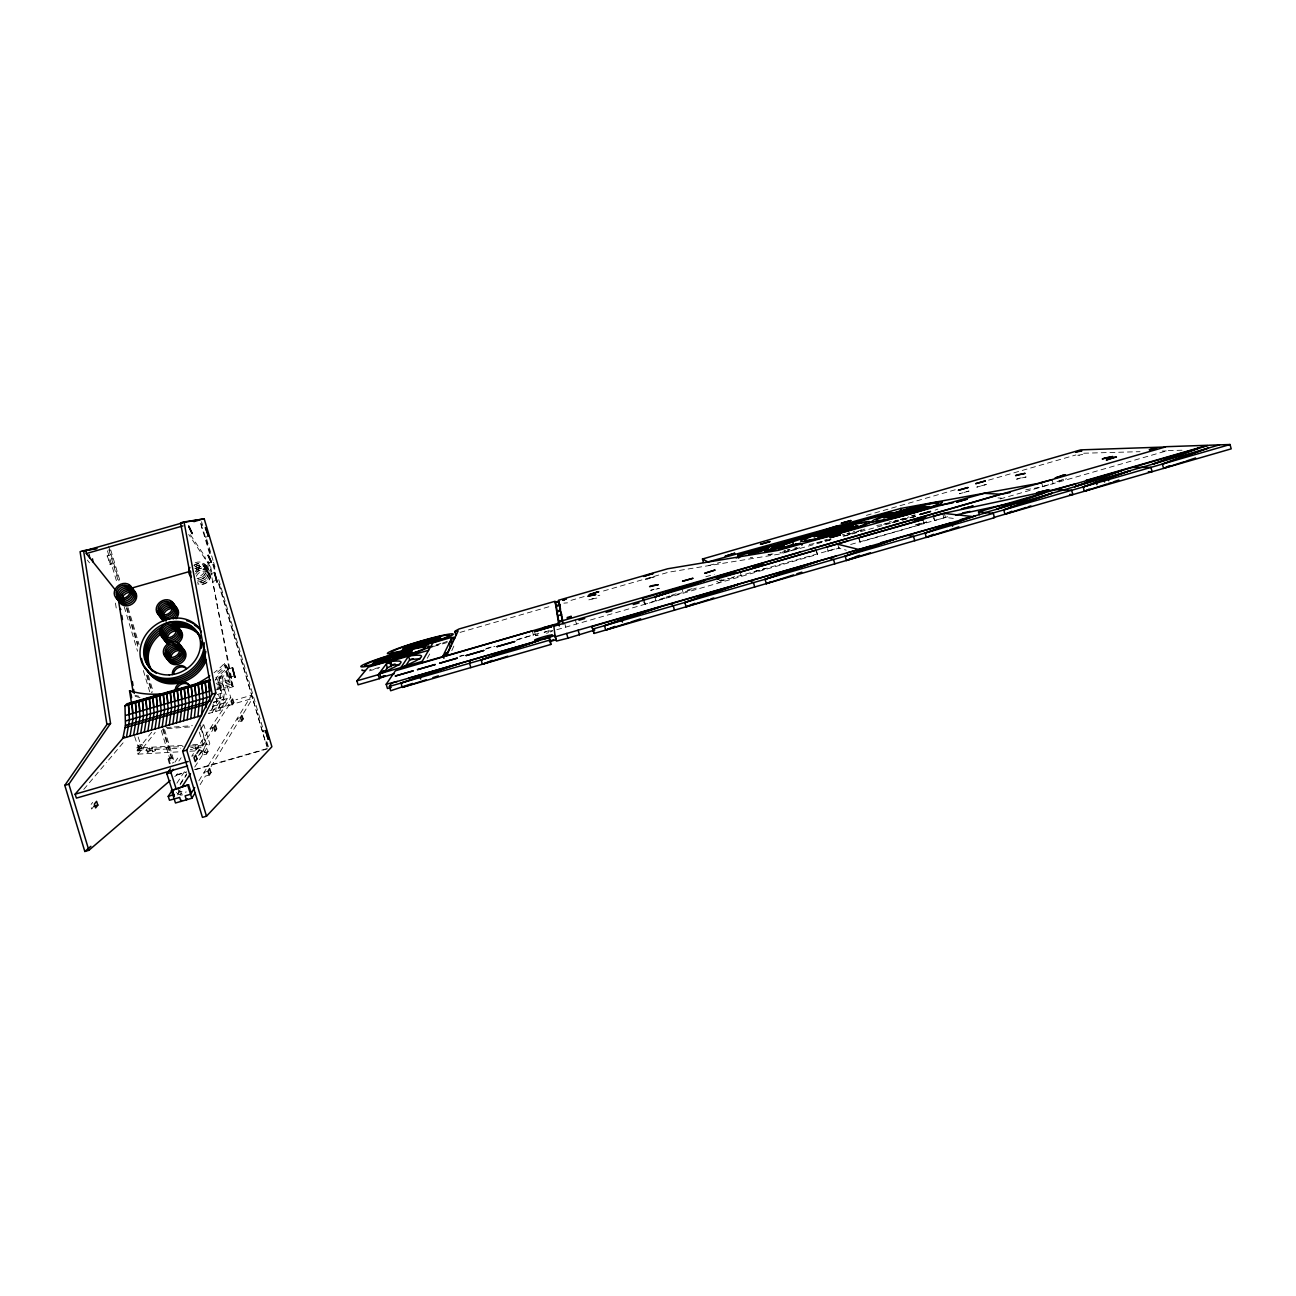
<?xml version="1.0" encoding="UTF-8"?>
<svg xmlns="http://www.w3.org/2000/svg" width="1296" height="1296" viewBox="0 0 1296 1296"><rect width="100%" height="100%" fill="white"/><g stroke="black" fill="none" stroke-linecap="round" stroke-linejoin="round"><path stroke-width="0.75" stroke-dasharray="5 3.75" d="M516.164 640.224L533.498 634.846M215.8 697.864L216.95 701.476L208.591 713.529L222.863 709.414L224.273 692.501L222.604 677.695L223.949 675.848L230.785 697.475L191.727 756.232L195.712 755.066M223.949 675.848L217.015 677.84L223.868 699.484L215.719 711.472L217.258 694.526L224.273 692.501M213.208 703.874L212.155 712.508L220.417 700.472L218.7 695.061M451.802 650.657L454.07 645.619M427.259 658.287L430.126 653.184M200.119 784.663L205.286 776.174L209.191 775.04M211.07 766.649L239.485 719.879M243.486 713.286L252.509 698.447L251.505 695.272L235.953 699.759M198.887 780.808L238.432 716.51M240.44 713.254L251.505 695.272M177.325 794.885L181.359 793.719L183.157 790.9L179.156 792.05L177.325 794.885L176.499 792.293M206.582 754.013L208.089 751.631L206.955 748.067L203.278 749.12L204.428 752.684L202.873 755.082L201.739 751.502L205.432 750.433L206.582 754.013L202.873 755.082M180.112 789.831L177.698 793.589L173.632 794.756M194.74 767.054L209.806 743.629L203.78 724.756L200.151 725.809M180.079 784.841L186.575 774.846M199.568 754.839L206.161 744.682L209.806 743.629M180.274 783.691L186.737 773.744M198.596 755.536L201.82 750.562L200.702 747.014L190.739 747.598M197.267 753.527L212.787 729.907L211.637 726.295M217.048 723.411L230.121 703.517M176.888 783.173L185.539 770.035M196.36 753.592L200.702 747.014M178.864 761.06L181.132 757.755M200.378 729.713L203.78 724.756M174.895 762.21L179.496 755.584M220.482 676.836L219.137 678.699L220.757 693.522L219.283 710.451L227.335 698.479L220.482 676.836L219.121 678.699L220.433 688.079M215.654 679.703L217.015 677.84L215.638 679.703L222.604 677.695M151.697 732.24L136.939 750.757L138.04 754.142L155.164 732.434M93.928 806.209L91.676 809.06L90.412 805.253L92.68 802.435M137.894 750.935L139.66 748.699L143.111 747.711L142.025 744.358L138.575 745.346L136.809 747.565L137.894 750.935L141.361 749.93L140.276 746.561L136.809 747.549M83.754 789.41L106.499 762.469M108.589 760.007L125.469 740M264.983 740.275L218.603 581.839M538.18 635.477L535.637 635.656L539.914 633.728M750.254 557.361L752.668 557.474M174.798 776.579L177.86 773.955L174.62 774.895M727.461 578.259L728.676 578.372M552.566 630.974L550.363 631.962M189.151 746.123L203.472 745.281L206.437 743.92L200.426 725.08M195.971 749.299L198.936 747.954L197.818 744.439L194.854 745.783L195.971 749.299L190.269 749.623M152.701 751.777L155.633 750.465L154.532 747.047L151.583 748.359L152.701 751.777L147.307 752.085L146.205 748.683L149.153 747.371L150.255 750.773L155.633 750.465M147.307 752.085L150.255 750.773M134.638 736.468L138.737 749.12L141.669 747.824L182.234 745.378M664.297 597.829L645.295 604.163L643.723 602.251M734.67 576.639L731.819 577.579M692.809 589.243L696.325 587.995M1063.611 479.277L1056.159 481.918L1066.559 478.742M666.079 597.197L669.627 595.949M853.384 531.684L854.971 531.133M784.258 551.173L785.894 550.622M546.523 633.29L548.597 632.61M671.409 595.318L679.396 592.709M654.869 597.051L656.003 601.052L691.043 589.858M687.35 590.166L694.834 587.801M904.284 518.319L900.315 519.502M240.619 717.579L237.168 718.567L238.221 721.953L241.688 720.949M1000.123 498.96L1167.502 450.619L1183.248 450.182M719.183 580.592L721.823 579.83M721.046 580.543L723.703 579.782M459.351 656.262L463.207 655.16M486.373 648.47L494.084 646.234M517.25 639.544L542.376 632.286M213.856 727.477L210.114 728.563L211.28 732.208M460.355 656.343L464.195 655.241M485.368 649.118L494.991 646.348M544.174 632.14L551.286 630.083M720.268 581.256L839.646 547.641M754.207 571.455L765.337 568.62L754.709 571.682M917.033 524.426L926.721 521.996L915.268 524.929M850.63 544.482L947.732 516.731M556.794 629.726L817.533 554.413L816.399 550.395M827.561 551.14L838.885 548.24L846.272 550.184M858.373 537.905L860.22 542.084L924.194 523.6L923.076 519.599M933.201 517.736L934.837 520.522L945.481 517.444L953.305 518.384M168.61 758.468L171.931 757.48L172.757 763.214M262.91 731.219L266.215 730.231M204.412 752.701L208.089 751.631M177.066 774.635L186.754 771.833M194.497 769.597L268.045 748.31M176.418 775.186L186.122 772.384M195.826 769.581L267.575 748.813M207.976 771.25L204.071 772.367L205.286 776.174M214.52 572.589L211.216 573.545L212.22 575.019L210.211 564.278L208.429 561.622M216.011 580.462L212.69 581.418L230.008 670.064L229.019 668.704L232.421 667.732M233.977 676.026L230.575 677.014L231.579 678.359M216.205 683.397L227.659 680.092L231.676 685.487L228.566 668.833L224.548 663.358A87.885 74.099 -33 0 1 213.986 672.802M216.999 684.806L228.663 681.453L225.553 664.735A87.739 74.018 -33 0 1 215.023 674.163M218.036 686.151L229.667 682.798L226.557 666.112A87.593 73.937 -33 0 1 216.043 675.524M217.112 688.046L230.672 684.142L227.561 667.472A87.448 73.84 -33.1 0 1 215.654 677.954M216.934 689.083L223.933 687.074M216.205 689.942L232.13 685.341L233.134 686.686L217.841 691.092M217.096 698.981L224.143 696.956M213.419 702.14L223.997 699.079M213.338 702.513L230.785 697.475M460.031 632.399L552.209 605.799M570.969 600.372L586.294 595.949M603.531 590.976L668.671 572.184L779.431 554.089L831.87 539.573M866.376 515.403L955.606 489.661M988.589 480.152L1075.874 454.961M567.502 602.834L563.873 603.142M212.463 706.45L228.177 701.995M209.758 710.791L229.198 705.186M236.957 702.934L252.509 698.447M232.292 704.522L228.793 705.526L227.707 702.108M433.966 646.348L447.363 642.492M369.409 670.858L378.481 668.234M787.806 550.022L789.863 549.423M107.147 555.887L110.516 564.392L107.147 555.887L110.419 554.947M109.739 564.57L113.027 563.63M208.024 536.431L205.351 537.241M211.394 562.286L208.089 563.258L207.538 560.309M194.821 568.685L210.211 564.278M196.247 569.576L209.741 565.704L232.13 685.341M195.34 571.617L210.746 567.211L188.714 534.454M705.834 576.736L714.274 574.371M708.912 565.477L720.608 562.237M843.518 536.35L915.381 516.472M544.19 632.383L546.394 631.768M847.341 533.434L849.415 532.883M846.904 533.725L849.512 533.029M898.193 520.069L894.418 520.943M824.369 540.205L827.269 539.314M773.032 553.91L768.593 554.931M548.467 631.249L552.517 630.569M842.303 534.778L844.441 534.308M771.638 554.072L767.945 554.688M784.339 552.112L797.931 547.868L795.517 548.046M202.176 528.671L200.718 521.64M1025.784 489.775L1041.547 486.956M914.555 515.03L912.173 515.387M597.958 595.561L599.805 595.269M591.851 598.833L596.84 598.072L588.838 599.854M166.115 727.574L172.157 727.137M174.182 726.991L192.359 725.663M167.184 728.579L191.403 726.845M206.437 743.92L192.116 744.779L193.234 748.278L198.936 747.954M138.737 749.12L183.222 746.48M136.939 750.757L180.776 748.181M138.04 754.142L179.901 751.793M189.864 751.226L201.82 750.562M1083.699 453.227L1140.043 451.672M1162.172 451.057L1166.206 450.943M1082.727 454.442L1076.539 455.495L1079.293 455.431M997.969 497.923L1001.581 498.166M923.319 523.487L924.194 523.6M817.533 554.413L815.767 550.217M716.607 581.191L719.231 582.811M87.334 560.083L89.537 562.869M203.861 565.947L207.976 571.892M208.462 572.621L209.466 574.096M205.384 564.878L209.498 570.823M190.382 534.762L204.833 556.292L205.4 559.256M138.154 736.987L141.669 747.824M138.575 745.346L139.66 748.699M180.533 791.127L181.359 793.719M177.908 788.179L179.156 792.05M200.75 727.704L206.161 744.682M199.26 732.078L203.472 745.281M110.695 549.812L119.961 580.721M128.077 607.775L139.077 644.485M148.327 675.41L152.96 690.865M164.543 729.518L174.393 762.356M108.589 546.118L118.973 580.754M127.024 607.646L137.959 644.144M147.177 674.876L152.361 692.177M163.296 728.676L173.405 762.68M108.864 549.731L118.211 580.948M126.295 607.905L137.83 646.38M146.48 675.248L151.664 692.582M162.632 729.146L171.283 758.014L167.945 759.002L168.674 758.435L171.185 767.054M107.438 550.751L117.272 583.589M124.222 606.787L137.554 651.224M143.338 670.55L149.72 691.805M161.303 730.442L171.137 763.295M168.01 758.954L170.521 767.588M201.528 521.721L202.678 525.577M206.68 539.104L212.998 560.342M213.565 562.27L215.865 569.997M218.732 579.652L264.06 732.24M266.927 741.895L268.645 747.695M203.812 532.04L211.118 556.632M213.419 564.392L215.152 570.208M266.02 741.458L267.543 746.609M200.637 523.471L209.903 554.672M212.755 564.295L214.472 570.062M218.473 583.524L267.057 747.095M575.246 619.682L576.493 624.04M564.521 622.777L565.753 627.134M534.859 632.966L535.637 635.656M532.348 631.233L533.498 635.218M644.144 600.145L645.295 604.163M681.939 588.481L683.073 592.466M740.129 572.054L741.263 576.072M827.464 548.645L828.209 551.335M859.102 538.067L860.22 542.084M837.767 544.223L838.885 548.24M944.363 513.443L945.481 517.444M942.71 513.556L943.828 517.558M933.719 516.521L934.837 520.522M1052.093 479.698L1053.178 483.635L1041.628 486.616L1042.729 486.664L1041.66 482.711M230.639 673.385L233.134 686.686M224.548 663.358L227.659 680.092M115.441 603.094L116.397 609.055M937.883 509.085A36.434 2.819 -15.3 0 1 935.129 510.138M915.397 516.472A36.434 2.819 -15.3 0 1 907.945 518.562M906.082 519.064A36.434 2.819 -15.3 0 1 902.356 520.036M896.913 521.397A36.434 2.819 -15.3 0 1 890.125 522.968M888.554 523.325A36.434 2.819 -15.3 0 1 883.175 524.41M881.62 524.686A36.434 2.819 -15.3 0 1 876.533 525.431M914.555 516.359A32.27 2.495 -15.3 0 1 907.961 518.206M906.309 518.643A32.27 2.495 -15.3 0 1 901.384 519.923M898.209 520.717A32.27 2.495 -15.3 0 1 884.666 523.633M379.631 667.44A35.672 2.754 -16.5 0 1 369.862 669.643M864.902 529.043A36.013 2.803 -15.5 0 1 860.414 530.712M858.713 531.311A36.013 2.803 -15.5 0 1 843.923 535.993M831.06 539.557A36.013 2.803 -15.5 0 1 809.222 544.498M861.581 529.756A31.898 2.479 -15.5 0 1 843.032 535.896M830.056 539.476A31.898 2.479 -15.5 0 1 814.115 543.105M908.852 516.877A10.465 0.81 -15.3 0 1 907.394 517.46M905.418 518.141A10.465 0.81 -15.3 0 1 900.445 519.631M897.804 520.344A10.465 0.81 -15.3 0 1 895.293 520.96M891.34 521.737A10.465 0.81 -15.3 0 1 889.834 521.51M799.632 547.609A10.368 0.81 -15.6 0 1 787.466 551.594A10.368 0.81 -15.6 0 1 780.289 552.533M782.833 551.448A10.368 0.81 -15.6 0 1 784.89 550.751M787.271 550.006A10.368 0.81 -15.6 0 1 789.831 549.261M794.821 547.997A10.368 0.81 -15.6 0 1 796.91 547.544M447.395 641.261A34.312 2.56 -16.5 0 1 436.282 645.278M440.899 643.286A30.391 2.268 -16.5 0 1 434.549 645.505M915.462 515.047A10.481 0.81 -15.2 0 1 911.461 515.84M182.623 794.821A4.633 0.875 -18.7 0 1 180.436 794.302A4.633 0.875 -18.7 0 1 186.268 791.953M138.866 696.244A87.448 73.84 -33.1 0 1 134.962 695.272M194.044 565.445A9.347 7.873 -30.7 0 1 207.376 568.215A9.347 7.873 -30.7 0 1 199.049 579.911M194.983 566.692A7.484 6.302 -30.7 0 1 205.87 569.722A7.484 6.302 -30.7 0 1 197.122 578.356M195.145 562.772A9.364 7.889 -30.7 0 1 206.631 567.713A9.364 7.889 -30.7 0 1 198.013 578.421M193.963 565.202A7.484 6.302 -30.7 0 1 204.638 567.421A7.484 6.302 -30.7 0 1 197.964 576.785M195.08 566.935A9.331 7.873 -30.8 0 1 208.656 570.71A9.331 7.873 -30.8 0 1 197.737 581.483M196.02 568.183A7.468 6.302 -30.8 0 1 206.874 571.212A7.468 6.302 -30.8 0 1 198.142 579.83M196.166 568.393A9.315 7.857 -30.8 0 1 209.725 572.168A9.315 7.857 -30.8 0 1 198.839 582.941M195.664 570.937A7.452 6.286 -30.8 0 1 205.319 568.944A7.452 6.286 -30.8 0 1 206.874 577.465A7.452 6.286 -30.8 0 1 197.494 580.916M228.566 668.833A87.302 73.759 -33.1 0 1 215.266 680.335M140.017 697.556A87.302 73.759 -33.1 0 1 134.201 696.033M197.203 569.884A9.299 7.857 -30.8 0 1 208.575 569.819A9.299 7.857 -30.8 0 1 208.931 580.268A9.299 7.857 -30.8 0 1 197.672 583.945M195.647 573.982A7.436 6.286 -30.8 0 1 205.87 570.208A7.436 6.286 -30.8 0 1 207.571 579.49A7.436 6.286 -30.8 0 1 197.041 581.645M196.279 576.283A7.436 6.269 -30.8 0 1 206.615 571.585A7.436 6.269 -30.8 0 1 208.381 581.207A7.436 6.269 -30.8 0 1 197.429 582.568M1019.158 478.289L1016.55 479.196L1026.14 476.96L1019.158 478.289M653.751 589.291L650.641 590.344L659.308 588.433L653.751 589.291M652.228 577.303L644.598 579.863L654.14 576.979L652.228 577.303M986.207 484.477L976.763 487.134L986.207 484.477M968.954 491.071L959.413 493.76L968.954 491.071"/><path stroke-width="1.5" d="M532.235 642.46L408.742 678.148M532.348 630.877L395.41 670.777L386.192 684.239L387.439 688.5L391.246 687.398M125.437 725.42L124.983 705.85L126.797 703.841L210.082 679.833L208.688 681.712L210.049 701.023L125.437 725.42L122.877 738.266L201.447 715.586L203.229 698.576L201.722 683.721L203.148 681.842L201.706 683.721L202.954 693.117M205.918 707.632L206.728 697.556L205.205 682.717L206.615 680.837L205.189 682.717L206.453 692.113M197.883 716.623L199.714 699.581L198.239 684.725L199.681 682.83L198.223 684.725L199.454 694.121M194.319 717.644L196.198 700.601L194.756 685.73L196.214 683.834L194.724 685.73L195.955 695.142M190.739 718.681L192.699 701.606L191.257 686.734L192.748 684.839L191.241 686.734L192.456 696.146M187.175 719.717L189.184 702.626L187.774 687.739L189.281 685.827L187.758 687.739L188.957 697.151M183.611 720.738L185.668 703.631L184.291 688.743L185.814 686.831L184.275 688.759L185.458 698.155M180.031 721.775L182.169 704.651L180.808 689.747L182.347 687.836L180.792 689.764L181.958 699.176M176.467 722.812L178.654 705.656L177.325 690.752L178.88 688.84L177.293 690.768L178.459 700.18M172.903 723.832L175.138 706.676L173.826 691.756L175.414 689.828L173.81 691.772L174.96 701.185M169.322 724.869L171.623 707.681L170.343 692.761L171.947 690.833L170.327 692.777L171.461 702.205M165.758 725.89L168.107 708.701L166.86 693.765L168.464 691.837L166.844 693.781L167.962 703.21M162.178 726.926L164.608 709.722L163.361 694.786L164.997 692.825L163.345 694.786L164.462 704.214M158.614 727.963L161.093 710.726L159.878 695.79L161.53 693.83L159.862 695.79L160.963 705.218M155.034 728.984L157.577 711.747L156.395 696.794L158.063 694.834L156.379 696.794L157.464 706.239M151.47 730.021L154.062 712.751L152.896 697.799L154.58 695.839L152.879 697.799L153.965 707.243M147.89 731.057L150.547 713.772L149.413 698.803L151.114 696.827L149.396 698.803L150.449 708.264M144.326 732.078L147.031 714.776L145.93 699.808L147.647 697.831L145.913 699.808L146.95 709.268M140.746 733.115L143.516 715.797L142.43 700.812L144.164 698.836L142.414 700.812L143.451 710.273M137.165 734.152L140 716.801L138.947 701.816L140.697 699.84L138.931 701.816L139.952 711.293M133.601 735.172L136.485 717.822L135.448 702.821L137.23 700.844L135.432 702.837L136.436 712.298M130.021 736.209L132.97 718.843L131.965 703.825L133.747 701.833L131.949 703.841L132.937 713.302M126.457 737.246L129.454 719.847L128.466 704.83L130.28 702.837L128.45 704.846L129.438 714.323M470.545 660.296L469.557 663.26L470.821 667.586L550.816 644.468L550.573 641.779L549.342 637.519L391.586 683.105L389.383 686.426L390.647 690.752L412.646 683.413M447.023 653.8L450.814 645.716M456.062 634.522L455.674 635.38L455.058 631.087L459.027 628.981L555.061 601.279L555.206 602.186L558.657 601.198M454.685 638.312L451.057 639.365L444.188 653.492L448.124 652.358M206.485 816.205L186.721 750.125L215.816 693.085L184.048 521.932L204.217 518.854L271.885 746.755L206.485 816.205L202.435 817.387L182.655 751.291L212.188 694.138L180.598 522.92L184.048 521.932M908.788 512.455L901.336 515.16M908.69 512.179L915.397 509.522M903.458 512.26L889.072 516.958M191.273 793.184L188.552 784.728L171.461 790.544L175.478 802.985L191.873 798.239L194.967 793.152M903.474 511.985L912.821 508.745M187.094 798.725L186.413 799.826L185.134 795.857L190.593 794.27L194.74 787.531M181.634 800.312L180.938 801.414L179.674 797.445L169.484 800.248L168.221 796.327L172.546 789.75M171.461 790.544L188.552 784.728M181.91 787.012L190.463 773.712M397.289 681.453L386.192 684.239M405.324 666.5L409.666 659.81L413.294 658.757M408.58 656.084L400.901 667.57A100.375 7.873 -16.7 0 0 408.58 656.084L409.666 659.81A100.375 8.084 -16.7 0 1 420.001 659M170.197 780.532L88.873 850.306L84.823 851.488L64.8 785.36L68.866 784.177L110.549 723.443L83.576 550.687L96.552 548.321M173.016 792.844L166.876 773.793L170.926 772.61L173.194 769.306M64.8 785.36L106.92 724.496L110.549 723.443M166.876 773.793L170.311 768.82M383.843 672.575L387.326 667.861L391.91 665.658L390.809 661.916L387.034 663.001L388.249 661.381L368.323 667.132L356.902 680.854L358.069 684.823L379.372 678.667L380.635 676.949L384.604 675.799M356.902 680.854L378.205 674.698L379.485 673.013L383.438 671.863L384.313 670.68L380.376 671.814L386.224 664.087L390.809 661.916M124.983 705.85L208.672 681.712L210.082 679.833M97.832 805.091L95.596 807.926L94.349 804.119L96.584 801.301L97.832 805.091L93.928 806.209M187.564 765.952L76.415 798.109L75.119 794.189L124.351 736.549M265.68 730.75L268.223 739.336L265.729 730.701M84.823 851.488L90.898 846.288M405.065 648.664L404.271 649.199L421.265 644.112L404.757 648.518M405.454 647.012L404.676 647.53L417.361 644.387M1162.382 464.065L1208.196 448.124L1162.382 464.065L1163.565 468.391L993.449 517.574M979.29 514.69L978.512 511.888L1209.217 445.225L1230.034 444.512L1231.2 448.853L1163.565 468.391L1169.656 465.653M1083.148 486.956L1130.274 470.642L1083.148 486.956L1084.347 491.297L1107.059 483.991M1084.331 491.281L1089.239 489.127M1003.752 509.895L1052.174 493.209L1003.752 509.895L1004.951 514.237L1011.933 511.223M986.272 512.649L591.932 626.584L594.086 633.42L926.284 537.37L933.736 534.244M925.085 533.045L974.916 515.921L925.085 533.045L926.3 537.386L994.486 517.687L993.287 513.329L978.512 511.888M408.272 653.654L410.216 652.617L403.963 653.864M436.963 639.981L438.761 639.009L437.465 639.106M408.613 651.92C414.931 648.146 386.095 657.623 399.298 654.804M376.423 662.143L374.366 663.212L378.61 662.515M845.138 556.146L896.297 538.65L845.186 556.13L846.401 560.488L870.296 552.825M846.353 560.471L852.687 557.863M377.152 660.28C366.817 665.091 409.18 651.888 386.451 657.396M417.782 644.031L419.612 643.059L413.618 644.29M765.077 579.28L817.565 561.395L765.077 579.28L766.309 583.637L793.557 574.906M766.309 583.621L771.331 581.58M684.855 602.462L738.688 584.188L684.855 602.462L686.102 606.82L708.847 599.562M686.086 606.803L694.915 603.272M604.487 625.693L659.664 607.014L604.487 625.693L605.734 630.05L615.017 626.357M907.378 510.446L905.467 511.434L906.827 511.385M887.501 516.229L885.541 517.234L888.23 516.942M481.156 659.907L537.937 640.823L481.156 659.907L482.404 664.232L507.821 656.149M482.404 664.216L492.318 660.377M768.965 549.828C762.21 553.036 784.048 547.463 781.342 546.523M400.999 683.073L459.124 663.584L400.999 683.073L402.262 687.398L470.821 667.586M386.5 660.15L390.08 658.514L376.942 661.754M406.717 654.221L412.177 652.034L400.837 654.561M407.657 647.66L402.376 649.766L412.436 647.514M377.995 661.576L372.406 663.811L392.04 657.931L373.167 661.916L380.538 659.113M1010.102 503.933L996.608 509.263L1044.414 492.836L1010.102 503.933L1010.88 506.768M405.146 646.866L409.763 645.44M408.013 646.024L402.797 648.097L413.683 645.667M854.258 557.215L859.621 555.271M897.966 514.35L901.465 512.811L900.121 512.86M894.191 515.938L890.644 517.493L891.988 517.444M903.231 514.577L906.763 513.022L903.976 513.329M843.777 529.222L840.067 530.825L842.627 530.566M852.347 527.974L856.024 526.387L851.715 527.018M762.453 550.832L766.373 549.18L762.502 549.715M770.585 549.277L764.672 551.464L784.404 545.989L769.613 549.407M785.651 544.433L789.491 542.813L788.405 542.797M819.558 534.6C806.809 539.703 841.282 530.08 827.415 532.429M1113.118 481.982L1118.869 480.038M1195.592 457.958L1185.921 461.198M407.803 654.043L392.575 657.898L401.825 654.334M958.943 526.824L949.806 529.853M433.804 639.544L438.777 637.502L436.185 637.859M414.25 646.801L419.386 644.679L415.174 645.424M377.654 659.891L387.326 657.007M436.558 640.321L421.799 644.08L430.531 640.726M385.268 658.903L390.663 656.683L388.103 657.007M405.259 653.087L412.484 650.317L393.109 656.116L408.159 652.293M796.732 573.853L801.77 572.168M414.558 645.149L421.475 642.508L411.561 644.744M640.678 618.808L630.763 622.064M432.864 677.646L438.372 675.848M1108.436 483.538L1111.207 482.63M1028.052 506.833L1030.855 505.91M710.743 598.946L713.788 597.958M1163.565 468.391L1184.058 461.797M926.3 537.386L948.008 530.437M1004.951 514.237L1026.124 507.449M605.734 630.05L628.835 622.679M402.262 687.398L426.206 679.801M907.816 510.089L915.251 507.935M916.79 509.069L923.4 506.444L916.871 507.708M825.179 534.47L818.1 537.224L836.033 532.251L820.076 536.674L822.571 536.447M826.524 534.001L833.539 531.279L825.487 532.899M845.656 528.638L838.075 531.376L844.328 530.21M846.482 528.185L853.384 525.496L847.179 526.678M887.971 515.873L895.423 513.718M791.062 546.41L796.894 544.142L792.812 544.709M409.18 645.473L411.674 644.857M433.058 638.491L421.994 642.508L428.069 641.212M430.774 639.301L423.873 641.941L426.433 641.601M408.823 647.109L411.237 646.364M430.677 640.823L423.695 643.513L429.818 642.265M431.795 641.698L440.64 638.442L432.637 640.273M379.258 660.976L381.769 660.199M401.938 654.464L394.551 657.315L398.844 656.586M385.236 660.749L380.117 662.272M405.486 654.82L400.383 656.343M391.489 665.059L395.118 664.006M562.221 620.347L558.284 621.481L556.762 611.971L560.471 610.902L561.541 614.596L557.831 615.665L558.787 621.513M422.107 661.446L379.679 673.693A100.602 7.857 -16.8 0 0 388.573 661.851L428.555 650.317M718.259 578.956L717.514 576.315L800.005 552.145M443.912 658.319L443.135 655.679L447.12 654.529L446.602 655.63L558.576 623.295L558.43 622.388L562.399 621.238L558.495 600.275L667.699 568.766L778.378 550.33L984.247 493.322L1000.496 494.23L562.302 620.768L563.161 623.878M643.351 600.923L642.589 598.282L715.489 577.238L718.081 578.794M717.514 576.315L722.569 575.813L719.134 577.271L740.129 572.054L942.71 513.556L1053.956 489.677L1076.101 483.683M553.846 626.227L815.767 550.217M578.956 620.233L584.771 618.548M606.091 612.392L611.906 610.708M633.242 604.552L639.058 602.867M379.485 673.013L380.846 677.646L394.34 673.742M567.956 638.167L556.405 641.083L555.174 636.79L566.644 633.485L567.956 638.167L594.815 629.986M566.644 633.485L835.969 556.081M985.268 512.552L1219.471 444.868M389.383 686.426L549.569 640.143L549.342 637.519M992.25 513.232L1230.034 444.512M550.541 641.374L556.227 639.722L555.012 635.477L543.64 639.171M591.932 626.584L592.839 629.046L993.287 513.329M182.655 751.291L186.721 750.125M75.119 794.189L188.212 761.497M168.221 796.327L173.907 794.675M125.939 715.327L209.952 691.092L208.672 681.712M212.188 694.138L215.816 693.085M125.939 720.868L210.244 696.551M703.436 562.432L702.464 559.013L1080.767 449.874L1165.136 447.007M454.653 631.913L458.136 630.909L453.438 640.969L449.744 642.038M560.326 610.124L556.648 611.194L555.32 602.867L558.787 601.879L559.791 605.329L556.324 606.334L557.426 613.154M125.096 727.623L206.356 704.182M429.575 640.953L437.368 638.896M556.211 605.621L559.645 604.633M382.433 658.352L384.944 657.639M455.107 637.405L451.494 638.442L452.077 637.259L432.929 642.784L421.297 662.839L442.649 656.683L443.669 654.577L447.622 653.443L453.001 641.925L449.291 642.994L450.36 646.688M786.494 542.975L771.93 547.69L791.451 542.279L787.158 543.024M781.634 544.369L773.89 547.155L779.706 546.151M820.87 534.033L825.941 532.624M761.06 551.432L748.877 554.056L761.157 549.877M823.462 533.434L813.839 536.755L838.026 531.684L823.316 536.479M843.21 527.683L835.645 530.42L839.84 529.821M771.979 548.662L781.472 546.232M781.747 545.762L784.274 545.033M843.842 528.784L851.423 526.046L848.864 526.306M914.069 509.701L921.407 507.011L918.621 507.319M898.128 514.755L888.635 518.06L895.147 516.812M851.051 528.557L845.867 529.999M902 515.144L892.053 517.687M83.576 550.687L80.093 551.675L106.92 724.496M182.412 522.871L85.86 550.492L86.33 553.554L115.279 589.874M193.865 521.64L199.6 519.988M204.217 518.854L180.598 522.92M86.33 553.554L182.963 525.884M130.685 588.384L190.463 571.244M1040.461 483.019L900.785 508.437L707.924 561.946L702.464 559.013M736.193 557.912L740.081 556.826M845.689 526.873L833.684 530.971L841.784 529.335M911.606 510.511L923.076 507.465M432.718 638.734L435.359 637.875M841.347 529.61L858.017 525.836L843.404 530.599M847.616 527.909L850.192 527.229M891.551 516.343L900.607 513.929M427.243 641.585L440.64 636.935L434.565 638.248M791.37 544.887L778.912 549.131L798.887 543.591L780.921 548.581L788.989 547.009M896.767 516.602L899.408 515.889M914.895 508.194L917.73 507.335M911.963 510.251L906.925 511.596M845.251 527.148L848.086 526.273M900.234 514.188L903.101 513.329M783.643 543.834L788.519 542.538M900.04 512.633L883.548 517.784L889.963 516.569M925.295 506.979L910.715 511.612L926.834 507.141L925.409 507.206M897.01 513.491L909.986 510.737M902.227 513.702C904.77 514.042 943.537 503.415 923.999 507.465M962.572 512.989L970.072 511.402M955.541 515.063L1012.16 503.026M81.972 551.335L96.925 548.597M941.155 504.954L952.965 502.832M1000.204 494.359L1010.038 492.593M1132.461 467.402L1150.929 467.37L1152.112 471.712L1148.353 471.695M1052.093 479.698L1040.542 482.679L1041.66 482.711M1087.263 480.46L1085.967 480.427L1207.694 445.273L1166.432 446.683L810.502 549.115M1055.56 489.613L1071.662 490.277L1072.861 494.618L1069.589 494.456M932.828 516.407L944.363 513.443L971.708 516.44L960.352 519.712L961.373 519.842M922.201 519.485L923.076 519.599L858.373 537.905M949.984 523.13L880.778 542.716L881.62 542.894M907.735 535.345L913.534 536.382L914.733 540.74M839.516 526.743L836.293 526.127A88.355 6.253 -15.6 0 1 737.764 554.558L738.769 558.122M847.73 540.983L826.427 547.139M870.199 546.183L847.39 552.776M837.767 544.223L858.017 549.293M789.815 541.08L792.585 541.874A98.366 7.646 -15.4 0 1 893.09 512.86L889.267 512.39L739.935 555.482L737.764 554.558M828.97 558.09L833.555 559.483L834.786 563.841M750.109 580.883L753.478 582.633L754.709 586.991M671.101 603.709L673.24 605.815L674.471 610.173M165.775 693.36A87.885 74.099 -33 0 1 129.535 690.736L130.718 692.064M642.589 598.282L644.144 600.145M119.718 608.099L120.868 609.525M119.605 601.603L118.454 600.161L133.132 692.242M170.926 772.61L175.851 787.871M172.174 789.475L174.361 796.23M187.871 785.797L191.873 798.239M68.866 784.177L88.873 850.306M122.261 594.427L123.979 600.194M266.166 730.28L268.709 738.85M386.224 664.087L387.326 667.861M378.205 674.698L379.372 678.667M451.057 639.365L452.11 642.978M419.823 676.156L420.665 679.023M389.999 663.001L391.1 666.76M578.113 630.164L579.458 634.846M555.32 602.867L556.324 606.334M556.762 611.971L557.831 615.665M558.43 622.388L559.337 625.952M549.569 640.143L550.816 644.468M621.659 619.229L622.485 622.112M592.839 629.046L594.086 633.42M718.049 576.639L718.794 579.28M792.585 541.874L793.606 545.503M951.782 523.325L952.576 526.192M900.785 508.437L901.773 512.001M1022.009 499.997L1022.787 502.816M1017.862 501.358L1018.64 504.176M1107.902 477.819L1108.696 480.67M1103.787 479.164L1104.565 482.031M1096.108 481.739L1096.886 484.607M559.467 603.677L560.552 609.412M561.281 613.235L562.723 620.881M121.824 615.519L122.456 619.52M132.354 681.485L132.986 685.471M133.634 689.472L134.266 693.473M131.009 693.943L131.609 697.685M129.535 690.736L131.625 703.858M92.502 558.835L92.972 561.897M89.197 554.688L89.667 557.75M555.174 636.79L553.7 625.061L542.992 627.799M795.274 544.919A98.366 7.857 -15.4 0 1 800.523 543.121M868.028 523.049A98.366 7.857 -15.4 0 1 873.358 521.656M553.538 639.56A9.412 0.859 -16.2 0 1 549.374 641.309M365.035 670.421A35.672 2.754 -16.5 0 1 362.07 669.838M413.035 652.957A31.59 2.43 -16.5 0 1 418.883 651.661M801.997 545.098A36.013 2.803 -15.5 0 1 801.835 544.385M385.252 675.815A100.586 8.068 -16.8 0 1 380.846 677.646M391.149 665.383A100.586 8.068 -16.8 0 1 399.735 664.848M433.091 646.331A34.312 2.56 -16.5 0 1 428.036 647.919M453.503 637.276A34.312 2.56 -16.5 0 1 454.232 637.745M128.741 585.355A9.412 7.841 -33.1 0 1 129.908 598.817A9.412 7.841 -33.1 0 1 115.717 596.759M120.836 599.481A7.533 6.269 -33.1 0 1 117.806 591.511A7.533 6.269 -33.1 0 1 126.733 586.634A7.533 6.269 -33.1 0 1 131.317 593.746M132.889 589.259A9.396 7.825 -33.1 0 1 131.22 602.462A9.396 7.825 -33.1 0 1 118.033 599.643M119.491 597.278A7.517 6.253 -33.1 0 1 123.817 590.506A7.517 6.253 -33.1 0 1 131.641 590.636M129.875 586.813A9.412 7.825 -33.1 0 1 131.042 600.259A9.412 7.825 -33.1 0 1 116.867 598.201M118.6 597.488A7.517 6.269 -33.1 0 1 122.683 589.048A7.517 6.269 -33.1 0 1 131.657 590.344M170.683 601.668A9.461 7.97 -32.8 0 1 174.928 611.032A9.461 7.97 -32.8 0 1 164.965 618.046A9.461 7.97 -32.8 0 1 157.302 611.08M161.336 615.146A7.565 6.383 -32.8 0 1 162.583 604.454A7.565 6.383 -32.8 0 1 173.291 606.706M173.664 604.114A9.445 7.97 -32.8 0 1 171.088 618.127A9.445 7.97 -32.8 0 1 158.404 612.522M161.255 615.373A7.565 6.367 -32.8 0 1 163.669 605.88A7.565 6.367 -32.8 0 1 173.599 606.674M174.733 605.556A9.428 7.954 -32.8 0 1 173.21 618.889M166.374 620.865A9.428 7.954 -32.8 0 1 159.845 616.037M161.579 615.325A7.549 6.367 -32.8 0 1 164.754 607.322A7.549 6.367 -32.8 0 1 173.486 606.933M175.64 625.676A9.526 8.051 -33.5 0 1 179.917 635.153A9.526 8.051 -33.5 0 1 169.922 642.233A9.526 8.051 -33.5 0 1 162.194 635.186M165.078 638.086A7.614 6.448 -33.5 0 1 166.73 629.095A7.614 6.448 -33.5 0 1 176.305 628.09M174.571 624.251A9.542 8.068 -33.5 0 1 175.932 638.053A9.542 8.068 -33.5 0 1 161.465 635.899M161.093 633.776A9.542 8.068 -33.5 0 1 161.352 631.541M165.175 637.891A7.63 6.448 -33.5 0 1 166.406 627.053A7.63 6.448 -33.5 0 1 177.196 629.37M176.71 627.086A9.509 8.051 -33.6 0 1 181.456 633.598A9.509 8.051 -33.6 0 1 177.115 641.601M168.026 643.108A9.509 8.051 -33.6 0 1 163.296 636.579M165.402 637.972A7.598 6.448 -33.6 0 1 168.593 629.888A7.598 6.448 -33.6 0 1 177.39 629.5M179.042 645.214A9.574 8.149 -34.2 0 1 180.436 659.146A9.574 8.149 -34.2 0 1 165.904 656.959M168.431 657.736A7.663 6.512 -34.2 0 1 170.861 648.032A7.663 6.512 -34.2 0 1 180.922 648.859M177.973 643.82A9.59 8.149 -34.2 0 1 182.282 653.427A9.59 8.149 -34.2 0 1 172.222 660.571A9.59 8.149 -34.2 0 1 164.43 653.427M168.529 657.59A7.679 6.529 -34.2 0 1 170.618 646.105A7.679 6.529 -34.2 0 1 180.922 650.705M180.047 654.269A7.679 6.529 -34.2 0 1 178.913 655.873M182.056 647.627A9.558 8.132 -34.2 0 1 180.533 661.284A9.558 8.132 -34.2 0 1 167.006 658.319M168.755 657.59A7.646 6.512 -34.2 0 1 171.963 649.409A7.646 6.512 -34.2 0 1 180.792 649.037M204.881 649.604A33.55 28.496 -34.1 0 1 173.129 679.46A33.55 28.496 -34.1 0 1 141.491 658.514M186.527 620.606A33.55 28.496 -34.1 0 1 197.996 627.215M172.465 623.263A29.727 25.24 -34.1 0 1 200.362 638.086M201.188 641.326A29.727 25.24 -34.1 0 1 201.431 648.194M156.346 673.24A29.727 25.24 -34.1 0 1 161.741 627.021M204.185 642.719A33.615 28.528 -34.1 0 1 160.769 677.792A33.615 28.528 -34.1 0 1 148.684 631.136A33.615 28.528 -34.1 0 1 201.35 631.768M205.853 651.386A33.502 28.463 -34.1 0 1 178.2 680.027A33.502 28.463 -34.1 0 1 144.925 667.035M194.627 625.142A33.502 28.463 -34.1 0 1 199.033 628.641M152.118 670.55A29.662 25.207 -34.1 0 1 161.174 629.402M173.551 624.688A29.662 25.207 -34.1 0 1 200.102 636.449M205.254 658.66A33.437 28.431 -34.2 0 1 176.159 682.036A33.437 28.431 -34.2 0 1 146.059 668.396M152.134 670.68A29.614 25.175 -34.2 0 1 160.672 631.881M178.297 625.709A29.614 25.175 -34.2 0 1 200.329 636.417M209.693 675.977A87.885 74.099 -33 0 1 187.742 687.658M191.111 577.109A9.347 7.873 -30.7 0 1 190.156 575.294M190.075 575.635A9.364 7.889 -30.7 0 1 189.815 567.47M190.836 573.091A7.484 6.302 -30.7 0 1 190.544 571.439M191.192 576.769A9.331 7.873 -30.8 0 1 190.82 574.711M206.291 660.037A33.388 28.399 -34.2 0 1 177.244 683.365A33.388 28.399 -34.2 0 1 147.193 669.757M175.3 691.189A7.711 6.61 -35.5 0 1 181.408 682.425A7.711 6.61 -35.5 0 1 189.848 686.993M152.248 670.712A29.565 25.142 -34.2 0 1 161.757 633.29M179.366 627.118A29.565 25.142 -34.2 0 1 200.426 636.449M133.974 590.733A9.38 7.808 -33.1 0 1 132.322 603.904A9.38 7.808 -33.1 0 1 119.135 601.101M120.658 599.53A7.501 6.253 -33.1 0 1 124.076 592.434A7.501 6.253 -33.1 0 1 132.014 591.592M183.125 649.004A9.542 8.116 -34.3 0 1 180.549 663.325A9.542 8.116 -34.3 0 1 167.735 657.542M169.63 658.06A7.63 6.496 -34.3 0 1 173.032 650.738A7.63 6.496 -34.3 0 1 181.116 649.895M173.858 606.026A9.412 7.938 -32.9 0 1 176.078 618.727M163.328 620.833A9.412 7.938 -32.9 0 1 160.898 617.495M162.34 615.114A7.533 6.35 -32.9 0 1 166.212 608.521A7.533 6.35 -32.9 0 1 173.794 607.954M179.707 629.516A9.493 8.035 -33.6 0 1 178.2 642.994M169.112 644.501A9.493 8.035 -33.6 0 1 164.754 640.094M166.277 638.491A7.582 6.431 -33.6 0 1 169.663 631.233A7.582 6.431 -33.6 0 1 177.714 630.391M121.792 599.254A7.484 6.237 -33.2 0 1 131.512 592.45M176.337 690.703A7.711 6.593 -35.5 0 1 182.493 683.753A7.711 6.593 -35.5 0 1 190.35 686.669M170.667 657.671A7.63 6.496 -34.3 0 1 180.517 650.657M167.33 638.134A7.582 6.431 -33.6 0 1 177.115 631.184M163.458 615.6A7.517 6.35 -32.9 0 1 173.21 608.731M173.486 674.114A7.663 6.545 -34.9 0 1 178.686 667.537A7.663 6.545 -34.9 0 1 186.446 668.704M172.449 674.552A7.679 6.545 -34.9 0 1 177.617 666.193A7.679 6.545 -34.9 0 1 186.381 668.736M682.587 581.207L692.825 578.324L682.587 581.207M734.459 572.135L725.987 574.582L734.459 572.135M210.778 772.4L209.191 775.04L207.976 771.233L209.579 768.609L210.778 772.4M242.919 718.875L241.688 720.949L240.619 717.579L241.866 715.522L242.919 718.875M196.943 758.938L195.242 761.578L193.995 757.69L195.712 755.066L196.943 758.954M216.497 728.838L215.023 731.138L213.856 727.477L215.347 725.209L216.497 728.838M233.588 702.513L232.292 704.522L231.206 701.104L232.519 699.111L233.604 702.513M551.675 626.665L534.487 631.638L551.675 626.665M514.658 641.569L497 646.655L514.658 641.569M768.317 548.645L750.821 553.505L768.317 548.645M483.764 650.479L466.106 655.582L483.764 650.479M457.261 658.141L439.587 663.244L457.261 658.141M435.181 664.524L417.49 669.627L435.181 664.524M413.068 670.907L395.377 676.01L413.068 670.907M1198.12 448.432L1152.841 464.13L1198.12 448.432M1121.348 470.61L1074.805 486.68L1121.348 470.61M1048.723 489.791L1036.622 492.82L1048.723 489.791M972.988 506.072L961.454 508.972L972.988 506.072M704.943 580.284L654.869 597.051L704.943 580.284M1104.889 458.039L1102.232 458.962L1112.697 456.532L1104.889 458.039M1062.542 475.373L1055.09 477.997L1065.49 474.838L1062.542 475.373M1113.458 457.52L1106.314 460.015L1116.423 456.937L1113.458 457.52M1018.17 474.709L1015.562 475.616L1025.152 473.364L1018.17 474.709M652.682 585.565L649.571 586.618L658.255 584.69L652.682 585.565M596.954 592.078L589.032 594.718L598.817 591.77L596.954 592.078M651.24 573.885L643.61 576.428L653.168 573.561L651.24 573.885M590.846 595.318L587.833 596.322L595.836 594.524L590.846 595.318M571.115 616.361L567.194 617.495L567.389 618.354L571.325 617.22L571.115 616.361M1153.084 448.643L1149.212 449.761L1156.664 448.529L1153.084 448.643M763.7 564.408L753.089 567.47L763.7 564.408M924.745 517.898L914.166 520.96L925.603 518.011L924.745 517.898M566.336 598.72L563.031 600.388L566.336 598.72M1079.001 451.089L1075.599 452.061L1081.787 450.992L1079.001 451.089M769.84 541.663L760.541 544.271L769.84 541.663M985.235 480.978L975.807 483.635L985.235 480.978M734.638 553.262L725.323 556.162L734.638 553.262M850.824 520.538L841.363 523.195L850.824 520.538M967.966 487.539L958.441 490.228L967.966 487.539M714.89 570.11L704.781 573.269L714.89 570.11M840.359 534.827L830.137 537.694L840.359 534.827M966.978 499.203L956.659 502.103L966.978 499.203M930.479 511.499L920.063 514.431L930.479 511.499M208.624 536.301L205.448 527.747L208.624 536.301M234.965 677.371L232.421 667.732L234.965 677.371M216.999 581.936L214.52 572.589L216.999 581.936M192.132 533.498L188.73 526.192L192.132 533.498M211.394 562.302L208.17 555.336L211.394 562.302M888.457 519.356A36.434 2.738 -15.3 0 0 942.289 502.427A36.434 2.738 -15.3 0 0 890.757 513.815A36.434 2.738 -15.3 0 0 888.457 519.356M890.514 518.513A32.27 2.43 -15.3 0 0 938.255 503.512A32.27 2.43 -15.3 0 0 892.669 513.572A32.27 2.43 -15.3 0 0 890.514 518.513M539.12 639.673A9.412 0.826 -16.2 0 0 552.598 635.024A9.412 0.826 -16.2 0 0 538.958 638.231A9.412 0.826 -16.2 0 0 539.12 639.673M376.261 664.297A35.672 2.673 -16.5 0 0 429.203 646.526A35.672 2.673 -16.5 0 0 379.696 658.465A35.672 2.673 -16.5 0 0 376.261 664.297M378.367 663.406A31.59 2.365 -16.5 0 0 425.315 647.644A31.59 2.365 -16.5 0 0 381.51 658.206A31.59 2.365 -16.5 0 0 378.367 663.406M815.686 539.282A36.013 2.722 -15.5 0 0 869.908 522.256A36.013 2.722 -15.5 0 0 820.303 533.142A36.013 2.722 -15.5 0 0 815.686 539.282M817.857 538.407A31.898 2.414 -15.5 0 0 865.939 523.325A31.898 2.414 -15.5 0 0 822.053 532.931A31.898 2.414 -15.5 0 0 817.857 538.407M402.602 651.175A34.312 2.495 -16.4 0 0 453.211 634.246A34.312 2.495 -16.4 0 0 405.162 645.926A34.312 2.495 -16.4 0 0 402.602 651.175M404.595 650.317A30.391 2.203 -16.4 0 0 449.469 635.332A30.391 2.203 -16.4 0 0 406.96 645.651A30.391 2.203 -16.4 0 0 404.595 650.317M120.998 600.08A9.428 7.841 -33 0 0 131.868 588.173A9.428 7.841 -33 0 0 116.753 587.023A9.428 7.841 -33 0 0 120.998 600.08M121.435 598.412A7.549 6.286 -33 0 0 130.135 588.886A7.549 6.286 -33 0 0 118.049 587.963A7.549 6.286 -33 0 0 121.435 598.412M163.134 616.588A9.477 7.987 -32.8 0 0 173.956 604.552A9.477 7.987 -32.8 0 0 158.695 603.369A9.477 7.987 -32.8 0 0 163.134 616.588M163.555 614.903A7.582 6.383 -32.8 0 0 172.222 605.264A7.582 6.383 -32.8 0 0 160.007 604.309A7.582 6.383 -32.8 0 0 163.555 614.903M166.99 639.398A9.558 8.084 -33.5 0 0 177.876 627.232A9.558 8.084 -33.5 0 0 162.502 626A9.558 8.084 -33.5 0 0 166.99 639.398M167.411 637.697A7.646 6.464 -33.5 0 0 176.126 627.961A7.646 6.464 -33.5 0 0 163.831 626.972A7.646 6.464 -33.5 0 0 167.411 637.697M170.375 659.162A9.607 8.165 -34.2 0 0 181.31 646.866A9.607 8.165 -34.2 0 0 165.839 645.619A9.607 8.165 -34.2 0 0 170.375 659.162M170.797 657.428A7.695 6.529 -34.1 0 0 179.545 647.595A7.695 6.529 -34.1 0 0 167.184 646.591A7.695 6.529 -34.1 0 0 170.797 657.428M169.258 674.908A29.776 25.272 -34.1 0 0 198.013 633.631A29.776 25.272 -34.1 0 0 149.008 636.028A29.776 25.272 -34.1 0 0 169.258 674.908"/></g></svg>
